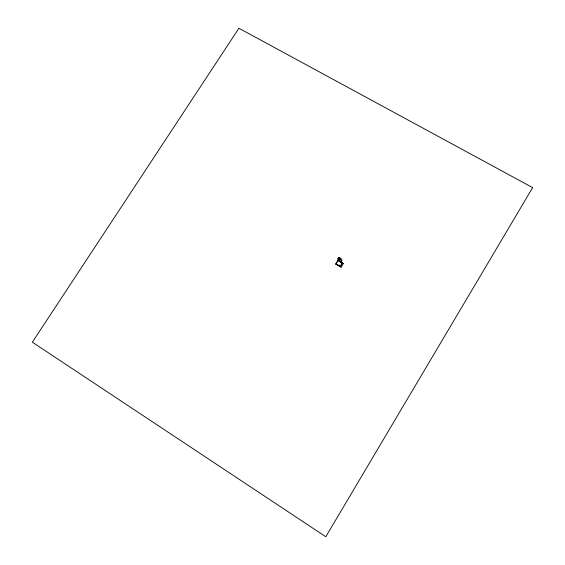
<?xml version="1.0" encoding="UTF-8"?>
<svg xmlns="http://www.w3.org/2000/svg" width="565" height="565" viewBox="0 0 565 565"><rect width="100%" height="100%" fill="white"/><g stroke="black" fill="none" stroke-linecap="round" stroke-linejoin="round"><path stroke-width="0.85" d="M339.141 260.839L339.162 259.243L340.504 258.551L341.811 259.321L341.79 260.882L340.448 261.602C337.376 259.512 341.119 262.831 341.79 260.882M338.068 259.392L338.216 258.304L339.198 257.915L340.031 258.586L339.876 259.646L338.894 260.027L338.061 259.328L338.145 258.756M338.619 257.555L338.018 258.572L338.576 259.575L339.749 259.589L340.349 258.579L339.784 257.576L338.619 257.591M335.878 263.777L338.082 260.204L343.329 263.629L341.133 267.196L335.921 264.123L341.133 267.196M335.921 264.123L338.082 260.204M339.742 259.497L339.833 258.883L340.49 259.314L340.476 260.055L339.805 260.423L339.155 260.027M342.362 263L340.172 266.631L342.362 263L339.106 261.143M340.511 258.615L339.162 259.243M338.216 258.332L339.198 257.951M338.576 259.575L339.749 259.589M338.117 260.557L343.329 263.629M339.254 265.162L340.568 265.988M337.362 264.554L339.311 265.705M532.647 187.629L325.793 536.75L32.353 342.185L238.924 28.25L532.647 187.629"/></g></svg>
